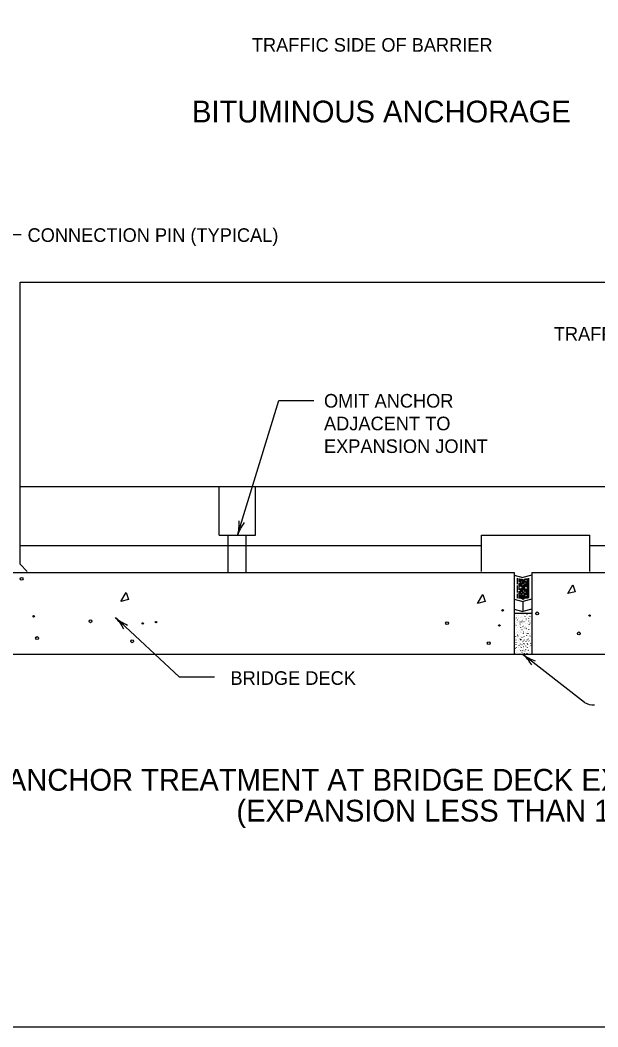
# Model space of a CAD drawing. Extents: x 99950 to 103353, y 99992 to 101050.
# Drawn here: x 100305.1 to 100570.3, y 100000 to 100462.3 of the extents above; entities that cross this region are included whole.
import ezdxf

# ---------------------------------------------------------------- set-up
doc = ezdxf.new("R2010")
doc.units = 0
for name, color, linetype in [('DETAIL', 7, 'Continuous'), ('DETAIL DIM', 7, 'Continuous'), ('DETAIL TXT', 7, 'Continuous'), ('PLOT AIDS', 7, 'Continuous'), ('SHT BRDR', 7, 'Continuous')]:
    doc.layers.add(name, color=color, linetype=linetype)

msp = doc.modelspace()

# ---------------------------------------------------------------- linework, layer by layer
at = {"layer": 'DETAIL'}
for p, q in [((100305.15, 100212.41), (100305.15, 100342.01)), ((100305.15, 100342.01), (100927.9, 100342.01)), ((100305.15, 100248.18), (100927.9, 100248.18)), ((100396.49, 100225.77), (100396.49, 100248.18)), ((100413.1, 100225.77), (100413.1, 100248.18)), ((100396.49, 100225.77), (100413.1, 100225.77)), ((100400.64, 100208.6), (100400.64, 100225.77)), ((100408.95, 100208.6), (100408.95, 100225.77)), ((100516.89, 100209.16), (100516.89, 100225.77)), ((100516.89, 100225.77), (100566.71, 100225.77)), ((100566.71, 100209.16), (100566.71, 100225.77)), ((100305.15, 100221.1), (100516.89, 100221.1)), ((100566.71, 100221.1), (100666.35, 100221.1)), ((100308.4, 100209.16), (100305.15, 100212.41)), ((100036.82, 100208.6), (100531.86, 100208.6)), ((100531.86, 100208.6), (100531.86, 100171.1)), ((100531.86, 100207.45), (100535.93, 100206.36)), ((100539.99, 100207.45), (100535.93, 100206.36)), ((100539.99, 100208.6), (101123.23, 100208.6)), ((100539.99, 100208.6), (100539.99, 100171.1)), ((100533.33, 100205.97), (100533.33, 100203.21)), ((100534.07, 100205.84), (100534.07, 100204.17)), ((100534.07, 100203.74), (100534.07, 100200.69)), ((100534.63, 100205.78), (100534.63, 100202.19)), ((100535.13, 100205.67), (100535.13, 100204.49)), ((100535.13, 100203.98), (100535.13, 100202.08)), ((100535.61, 100205.5), (100535.61, 100203.36)), ((100535.93, 100205.34), (100535.93, 100200.63)), ((100536.27, 100205.5), (100536.27, 100203.36)), ((100536.27, 100202.83), (100536.27, 100202.81)), ((100536.69, 100205.76), (100536.69, 100204)), ((100536.69, 100203.47), (100536.69, 100199.97)), ((100537.21, 100205.87), (100537.21, 100205.28)), ((100537.21, 100204.87), (100537.21, 100202)), ((100537.8, 100205.89), (100537.8, 100196.76)), ((100538.51, 100205.99), (100538.51, 100196.87)), ((100533.33, 100202.7), (100533.33, 100199.52)), ((100533.33, 100198.88), (100533.33, 100196.85)), ((100534.07, 100200.03), (100534.07, 100196.72)), ((100534.63, 100201.36), (100534.63, 100198.75)), ((100534.63, 100198.33), (100534.63, 100196.65)), ((100535.13, 100201.63), (100535.13, 100199.69)), ((100535.13, 100199.24), (100535.13, 100196.55)), ((100535.61, 100202.66), (100535.61, 100199.05)), ((100535.61, 100198.16), (100535.61, 100196.38)), ((100535.93, 100199.56), (100535.93, 100196.16)), ((100536.27, 100202.66), (100536.27, 100198.97)), ((100536.27, 100198.18), (100536.27, 100196.38)), ((100536.69, 100199.22), (100536.69, 100196.63)), ((100537.21, 100201.14), (100537.21, 100198.35)), ((100531.86, 100196.36), (100535.93, 100195.27)), ((100539.99, 100196.36), (100535.93, 100195.27)), ((100535.93, 100195.27), (100535.93, 100190.66)), ((100537.21, 100197.99), (100537.21, 100196.74)), ((100531.86, 100191.74), (100535.93, 100190.66)), ((100531.86, 100190.02), (100539.99, 100190.02)), ((100533.96, 100189.03), (100533.95, 100189.1)), ((100535.07, 100189.13), (100535.06, 100189.2)), ((100539.99, 100191.74), (100535.93, 100190.66)), ((100536.17, 100189.13), (100536.17, 100189.2)), ((100537.88, 100189.23), (100537.87, 100189.3)), ((100539.09, 100189.03), (100539.08, 100189.1)), ((100532.33, 100187.28), (100532.38, 100187.26)), ((100532.36, 100185.07), (100532.35, 100185.14)), ((100532.72, 100185.96), (100532.71, 100186.03)), ((100532.72, 100184.53), (100532.76, 100184.51)), ((100532.8, 100185.86), (100532.83, 100185.85)), ((100532.94, 100187.73), (100532.93, 100187.79)), ((100532.95, 100188.73), (100532.95, 100188.79)), ((100533.35, 100186.84), (100533.39, 100186.82)), ((100533.53, 100185.48), (100533.57, 100185.46)), ((100533.67, 100187.44), (100533.66, 100187.5)), ((100533.73, 100186.23), (100533.72, 100186.29)), ((100534.06, 100188.13), (100534.05, 100188.19)), ((100534.46, 100186.8), (100534.5, 100186.78)), ((100534.54, 100185.04), (100534.58, 100185.02)), ((100534.64, 100185.86), (100534.63, 100185.93)), ((100534.86, 100187.82), (100534.86, 100187.89)), ((100534.92, 100184.43), (100534.91, 100184.49)), ((100534.92, 100184.78), (100534.95, 100184.73)), ((100535.07, 100185.91), (100535.12, 100185.89)), ((100535.27, 100188.23), (100535.26, 100188.29)), ((100535.52, 100185.63), (100535.51, 100185.69)), ((100535.6, 100186.91), (100535.6, 100186.97)), ((100535.67, 100188.13), (100535.66, 100188.19)), ((100535.75, 100186.34), (100535.74, 100186.41)), ((100535.91, 100185.14), (100535.95, 100185.12)), ((100536.25, 100187.34), (100536.24, 100187.4)), ((100536.42, 100185.96), (100536.41, 100186.02)), ((100536.78, 100188.73), (100536.77, 100188.79)), ((100536.98, 100188.33), (100536.97, 100188.39)), ((100537.01, 100186.46), (100537.01, 100186.52)), ((100537.1, 100187.5), (100537.09, 100187.57)), ((100537.33, 100185.06), (100537.32, 100185.13)), ((100537.52, 100187.27), (100537.51, 100187.34)), ((100537.67, 100186.61), (100537.66, 100186.67)), ((100537.89, 100185.19), (100537.89, 100185.25)), ((100537.98, 100187.92), (100537.98, 100187.99)), ((100538.29, 100188.53), (100538.28, 100188.59)), ((100538.62, 100187.43), (100538.62, 100187.49)), ((100538.67, 100186.32), (100538.67, 100186.38)), ((100538.7, 100184.9), (100538.69, 100184.96)), ((100538.95, 100184.67), (100538.94, 100184.74)), ((100539.19, 100188.33), (100539.18, 100188.39)), ((100539.2, 100185.43), (100539.19, 100185.49)), ((100539.31, 100186.58), (100539.31, 100186.65)), ((100531.95, 100181.43), (100531.99, 100181.41)), ((100532, 100184.2), (100532.05, 100184.18)), ((100532.33, 100180.48), (100532.38, 100180.46)), ((100532.59, 100183.23), (100532.64, 100183.21)), ((100532.77, 100182.3), (100532.76, 100182.36)), ((100532.94, 100180.92), (100532.93, 100180.98)), ((100533.31, 100183.3), (100533.35, 100183.26)), ((100533.35, 100181.65), (100533.34, 100181.72)), ((100533.35, 100180.03), (100533.39, 100180.01)), ((100533.87, 100180.96), (100533.92, 100180.94)), ((100533.91, 100184.16), (100533.9, 100184.22)), ((100534.23, 100181.84), (100534.22, 100181.9)), ((100534.3, 100183.67), (100534.34, 100183.65)), ((100534.46, 100180), (100534.5, 100179.97)), ((100534.59, 100181.29), (100534.63, 100181.27)), ((100534.66, 100182.63), (100534.7, 100182.61)), ((100534.97, 100183.27), (100534.96, 100183.34)), ((100534.96, 100181.5), (100535, 100181.48)), ((100535.34, 100180.89), (100535.33, 100180.96)), ((100535.48, 100182.43), (100535.53, 100182.41)), ((100535.84, 100183.31), (100535.83, 100183.37)), ((100535.93, 100183.93), (100535.97, 100183.91)), ((100536.07, 100181.46), (100536.11, 100181.44)), ((100536.2, 100182.76), (100536.24, 100182.74)), ((100536.25, 100180.53), (100536.24, 100180.59)), ((100536.27, 100184.11), (100536.31, 100184.08)), ((100536.99, 100183.15), (100536.98, 100183.21)), ((100537, 100183.8), (100536.99, 100183.87)), ((100537.29, 100180.93), (100537.28, 100181)), ((100537.39, 100180.41), (100537.38, 100180.47)), ((100537.49, 100182.72), (100537.48, 100182.78)), ((100537.73, 100183.21), (100537.72, 100183.28)), ((100537.99, 100181.52), (100537.99, 100181.59)), ((100538.04, 100180.54), (100538.04, 100180.61)), ((100538.42, 100183.93), (100538.41, 100183.99)), ((100538.5, 100180.69), (100538.49, 100180.76)), ((100538.61, 100182.33), (100538.6, 100182.39)), ((100539.06, 100182.4), (100539.05, 100182.47)), ((100539.56, 100180.71), (100539.56, 100180.77)), ((100532, 100177.39), (100532.05, 100177.37)), ((100532.36, 100178.27), (100532.35, 100178.33)), ((100532.59, 100176.42), (100532.64, 100176.4)), ((100532.72, 100179.15), (100532.71, 100179.22)), ((100532.72, 100177.72), (100532.76, 100177.7)), ((100532.77, 100175.49), (100532.76, 100175.55)), ((100532.8, 100179.06), (100532.83, 100179.04)), ((100533.31, 100176.5), (100533.35, 100176.45)), ((100533.53, 100178.68), (100533.57, 100178.65)), ((100533.73, 100179.42), (100533.72, 100179.49)), ((100533.91, 100177.35), (100533.9, 100177.41)), ((100534.23, 100175.03), (100534.22, 100175.09)), ((100534.3, 100176.86), (100534.34, 100176.84)), ((100534.54, 100178.23), (100534.58, 100178.21)), ((100534.64, 100179.06), (100534.63, 100179.12)), ((100534.66, 100175.83), (100534.7, 100175.8)), ((100534.92, 100177.62), (100534.91, 100177.68)), ((100534.92, 100177.97), (100534.95, 100177.92)), ((100535.07, 100179.1), (100535.12, 100179.08)), ((100535.48, 100175.63), (100535.53, 100175.6)), ((100535.52, 100178.82), (100535.51, 100178.89)), ((100535.84, 100176.5), (100535.83, 100176.56)), ((100535.93, 100177.12), (100535.97, 100177.1)), ((100536.2, 100175.96), (100536.24, 100175.93)), ((100536.27, 100177.3), (100536.31, 100177.28)), ((100536.42, 100179.15), (100536.41, 100179.22)), ((100536.61, 100175.79), (100536.6, 100175.85)), ((100536.67, 100177.61), (100536.67, 100177.68)), ((100537.43, 100177), (100537.42, 100177.06)), ((100537.77, 100179.57), (100537.76, 100179.64)), ((100537.88, 100177.83), (100537.87, 100177.89)), ((100537.89, 100177.64), (100537.89, 100177.7)), ((100537.96, 100176.05), (100537.95, 100176.12)), ((100538.19, 100175.63), (100538.19, 100175.69)), ((100538.42, 100178.07), (100538.41, 100178.13)), ((100538.71, 100177.13), (100538.7, 100177.2)), ((100539.3, 100179.46), (100539.29, 100179.53)), ((100539.48, 100176.09), (100539.47, 100176.16)), ((100539.54, 100179.03), (100539.53, 100179.1)), ((100539.77, 100175.14), (100539.76, 100175.2)), ((100036.82, 100171.1), (100531.86, 100171.1)), ((100531.86, 100171.1), (100539.99, 100171.1)), ((100531.95, 100174.62), (100531.99, 100174.6)), ((100532.27, 100171.34), (100532.3, 100171.33)), ((100532.33, 100173.67), (100532.38, 100173.65)), ((100532.59, 100172.81), (100532.64, 100172.78)), ((100532.77, 100171.87), (100532.76, 100171.93)), ((100532.94, 100174.11), (100532.93, 100174.17)), ((100533.31, 100172.88), (100533.35, 100172.83)), ((100533.35, 100171.22), (100533.34, 100171.29)), ((100533.87, 100174.15), (100533.92, 100174.13)), ((100534.23, 100171.41), (100534.22, 100171.48)), ((100534.3, 100173.25), (100534.34, 100173.22)), ((100534.59, 100174.49), (100534.63, 100174.47)), ((100534.66, 100172.21), (100534.7, 100172.19)), ((100534.96, 100174.7), (100535, 100174.68)), ((100534.97, 100172.85), (100534.96, 100172.91)), ((100535.34, 100174.08), (100535.33, 100174.15)), ((100535.48, 100172.01), (100535.53, 100171.99)), ((100535.84, 100172.88), (100535.83, 100172.94)), ((100536.07, 100174.66), (100536.11, 100174.64)), ((100536.2, 100172.34), (100536.24, 100172.32)), ((100536.25, 100173.72), (100536.24, 100173.78)), ((100536.36, 100173.29), (100536.35, 100173.35)), ((100536.66, 100171.5), (100536.65, 100171.56)), ((100537, 100172.59), (100536.99, 100172.66)), ((100537.19, 100173.35), (100537.18, 100173.41)), ((100537.28, 100174.86), (100537.27, 100174.92)), ((100537.62, 100171.29), (100537.61, 100171.35)), ((100537.9, 100171.49), (100537.9, 100171.55)), ((100537.99, 100174.07), (100537.99, 100174.13)), ((100538.55, 100172.72), (100538.54, 100172.78)), ((100538.68, 100173.27), (100538.68, 100173.34)), ((100538.81, 100174.52), (100538.8, 100174.58)), ((100538.84, 100172.02), (100538.83, 100172.08)), ((100539.43, 100171.1), (100539.42, 100171.16)), ((100539.99, 100171.1), (101123.03, 100171.1))]:
    msp.add_line(p, q, dxfattribs=at)
for points in [[(100556.47, 100198.97), (100558.9, 100203.02), (100559.91, 100199.78), (100556.47, 100198.97)], [(100351.39, 100195.37), (100353.82, 100199.43), (100354.84, 100196.18), (100351.39, 100195.37)], [(100515.09, 100194.47), (100517.52, 100198.53), (100518.54, 100195.28), (100515.09, 100194.47)]]:
    msp.add_lwpolyline(points, dxfattribs=at)
for centre, radius in [((100305.79, 100205.7), 0.659), ((100526.62, 100191.26), 0.33), ((100542.48, 100189.85), 0.659), ((100566.49, 100188.85), 0.33), ((100311.31, 100188.53), 0.33), ((100337.41, 100186.25), 0.659), ((100361.41, 100185.25), 0.33), ((100367.52, 100185.88), 0.33), ((100501.11, 100185.35), 0.659), ((100525.11, 100184.35), 0.33), ((100561.6, 100180.67), 0.659), ((100312.89, 100178.55), 0.659), ((100356.52, 100177.07), 0.659), ((100520.22, 100176.17), 0.659)]:
    msp.add_circle(centre, radius, dxfattribs=at)
at = {"layer": 'DETAIL DIM'}
for p, q in [((100297.58, 100363.85), (100305.57, 100363.85)), ((100404.94, 100225.77), (100423.83, 100287.55)), ((100423.83, 100287.55), (100439.99, 100287.55)), ((100348.83, 100188.01), (100378.14, 100160.7)), ((100564.16, 100148.95), (100535.69, 100171.1)), ((100378.14, 100160.7), (100394.31, 100160.7))]:
    msp.add_line(p, q, dxfattribs=at)
for centre, radius, start, end in [((100385.16, 100231.21), 20.51, 344.6309, 3.0145), ((100424.38, 100219.22), 20.51, 142.9969, 161.3805), ((100362.38, 100203.41), 20.51, 228.6498, 247.0334), ((100334.43, 100173.41), 20.51, 27.0157, 45.3993), ((100547.82, 100187.64), 20.51, 233.7322, 252.1158), ((100522.64, 100155.28), 20.51, 32.0981, 50.4817), ((100568.37, 100156.15), 8.34, 239.6743, 272.5282)]:
    msp.add_arc(centre, radius, start, end, dxfattribs=at)
at = {"layer": 'PLOT AIDS'}
msp.add_lwpolyline([(99950, 100000), (101600, 100000), (101600, 101050), (99950, 101050)], close=True, dxfattribs=at)
at = {"layer": 'SHT BRDR'}
msp.add_line((100000, 100000), (101600, 100000), dxfattribs=at)

# ---------------------------------------------------------------- texts
at = {"layer": 'DETAIL TXT'}
for s, height, p in [('TRAFFIC SIDE OF BARRIER', 6.25, (100411.49, 100447.79)), ('BITUMINOUS ANCHORAGE', 10, (100384.03, 100415.3)), ('CONNECTION PIN (TYPICAL)', 6.25, (100308.51, 100360.45)), ('TRAFFIC SIDE OF BARRIER', 6.25, (100550.09, 100315.12)), ('OMIT ANCHOR', 6.25, (100444.6, 100284.36)), ('ADJACENT TO', 6.25, (100444.6, 100273.94)), ('EXPANSION JOINT', 6.25, (100444.6, 100263.52)), ('BRIDGE DECK', 6.25, (100401.65, 100157.04)), ('ANCHOR TREATMENT AT BRIDGE DECK EXPANSION JOINT ', 10, (100299.01, 100108.43)), ('(EXPANSION LESS THAN 1 1/2")', 10, (100404.41, 100094.27))]:
    msp.add_text(s, height=height, dxfattribs=at).set_placement(p)

doc.saveas('drawing.dxf')
